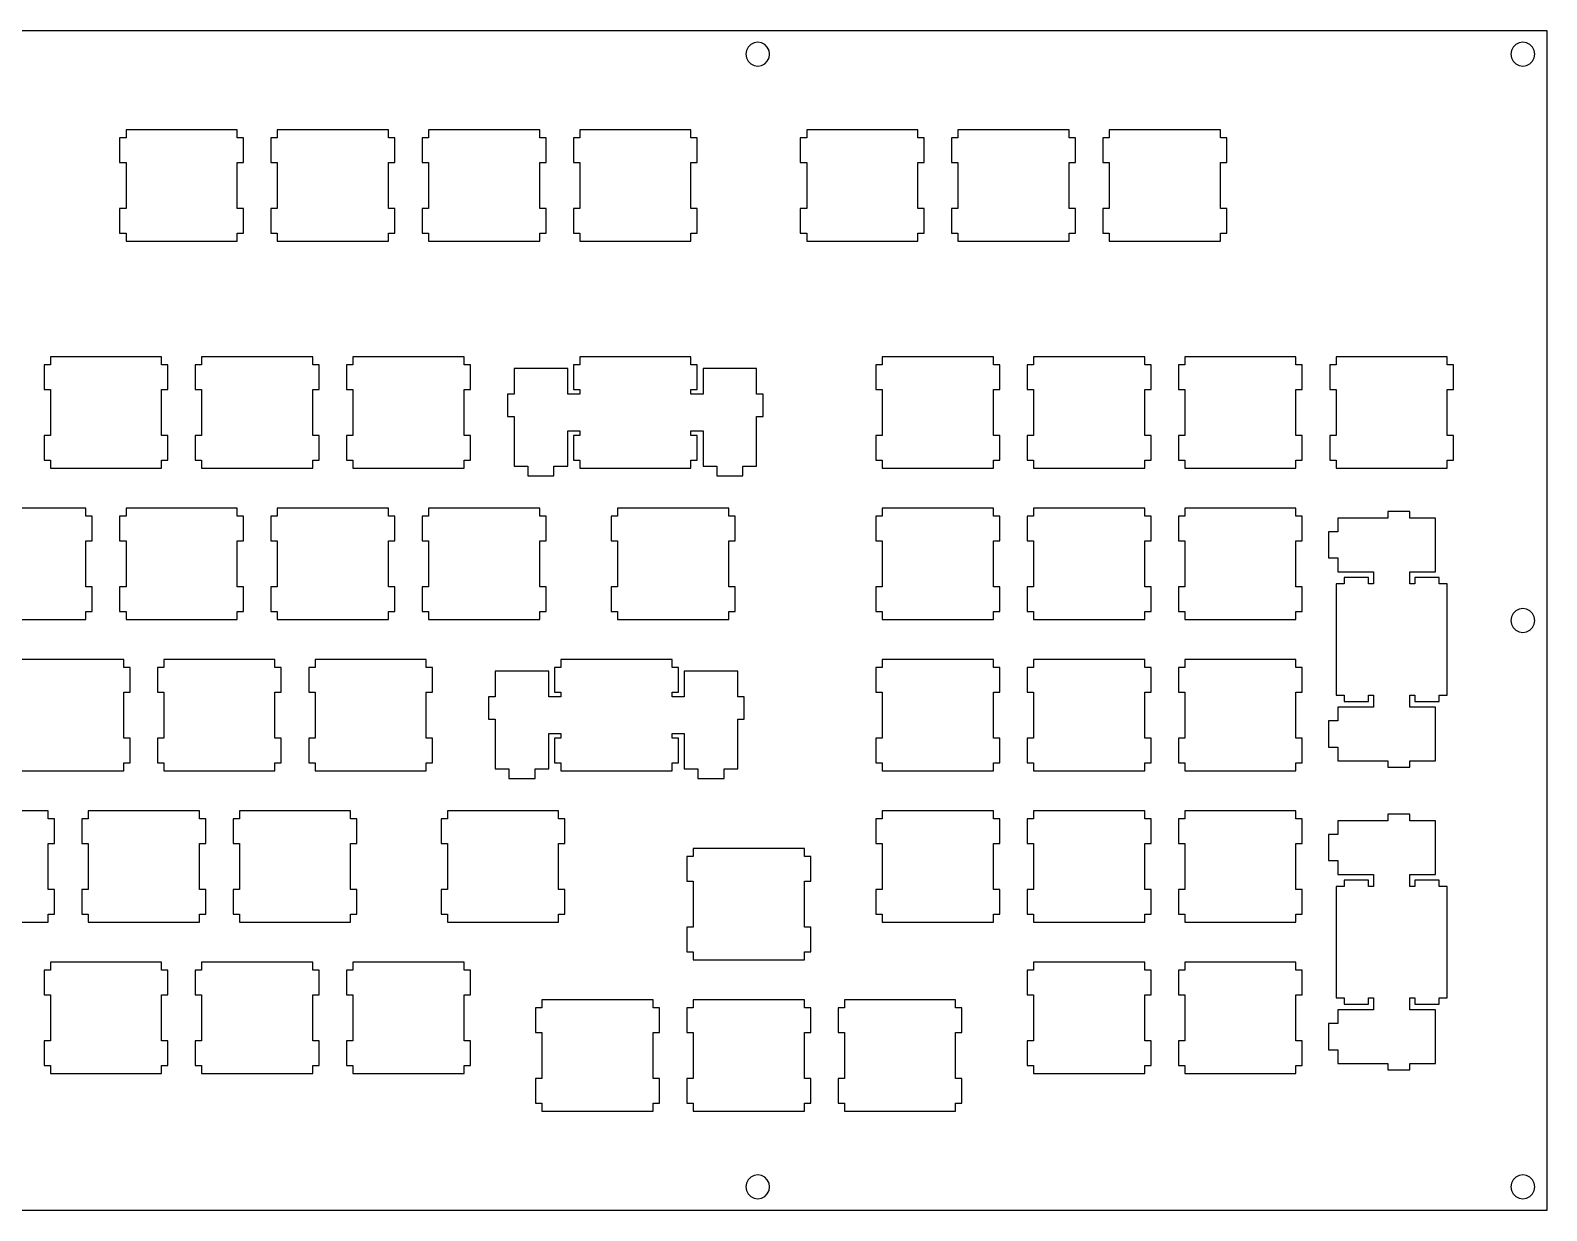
# Model space of a CAD drawing. Extents: x 0 to 392, y 0 to 149.
# Drawn here: x 200.6 to 391.6, y 0.2 to 148.8 of the extents above; entities that cross this region are included whole.
import ezdxf

# ---------------------------------------------------------------- set-up
doc = ezdxf.new("R2010")
doc.units = 0
doc.layers.get('0').update_dxf_attribs({"linetype": 'CONTINUOUS'})

msp = doc.modelspace()

# ---------------------------------------------------------------- linework, layer by layer
at = {"color": 0}
for p, q in [((0.09508, 148.777), (391.569, 148.777)), ((291.738, 147.205), (291.32, 146.991)), ((292.202, 147.278), (291.738, 147.205)), ((292.665, 147.205), (292.202, 147.278)), ((293.082, 146.991), (292.665, 147.205)), ((388.105, 147.205), (387.689, 146.991)), ((388.571, 147.278), (388.105, 147.205)), ((389.033, 147.205), (388.571, 147.278)), ((389.453, 146.991), (389.033, 147.205)), ((391.569, 148.777), (391.569, 0.19017)), ((290.774, 146.242), (290.701, 145.777)), ((290.701, 145.777), (290.774, 145.314)), ((290.988, 146.659), (290.774, 146.242)), ((290.774, 145.314), (290.988, 144.896)), ((291.32, 146.991), (290.988, 146.659)), ((293.415, 146.659), (293.082, 146.991)), ((293.627, 146.242), (293.415, 146.659)), ((293.415, 144.896), (293.627, 145.314)), ((293.701, 145.777), (293.627, 146.242)), ((293.627, 145.314), (293.701, 145.777)), ((387.142, 146.242), (387.071, 145.777)), ((387.071, 145.777), (387.142, 145.314)), ((387.357, 146.659), (387.142, 146.242)), ((387.142, 145.314), (387.357, 144.896)), ((387.689, 146.991), (387.357, 146.659)), ((389.784, 146.659), (389.453, 146.991)), ((389.996, 146.242), (389.784, 146.659)), ((389.784, 144.896), (389.996, 145.314)), ((390.07, 145.777), (389.996, 146.242)), ((389.996, 145.314), (390.07, 145.777)), ((290.988, 144.896), (291.32, 144.564)), ((291.32, 144.564), (291.738, 144.352)), ((291.738, 144.352), (292.202, 144.278)), ((292.202, 144.278), (292.665, 144.352)), ((292.665, 144.352), (293.082, 144.564)), ((293.082, 144.564), (293.415, 144.896)), ((387.357, 144.896), (387.689, 144.564)), ((387.689, 144.564), (388.105, 144.352)), ((388.105, 144.352), (388.571, 144.278)), ((388.571, 144.278), (389.033, 144.352)), ((389.033, 144.352), (389.453, 144.564)), ((389.453, 144.564), (389.784, 144.896)), ((212.645, 136.252), (212.645, 135.253)), ((226.645, 136.252), (212.645, 136.252)), ((226.645, 135.253), (226.645, 136.252)), ((231.695, 136.252), (231.695, 135.253)), ((245.695, 136.252), (231.695, 136.252)), ((245.695, 135.253), (245.695, 136.252)), ((250.745, 136.252), (250.745, 135.253)), ((264.745, 136.252), (250.745, 136.252)), ((264.745, 135.253), (264.745, 136.252)), ((269.795, 136.252), (269.795, 135.253)), ((283.795, 136.252), (269.795, 136.252)), ((283.795, 135.253), (283.795, 136.252)), ((298.37, 136.252), (298.37, 135.253)), ((312.37, 136.252), (298.37, 136.252)), ((312.37, 135.253), (312.37, 136.252)), ((317.42, 136.252), (317.42, 135.253)), ((331.42, 136.252), (317.42, 136.252)), ((331.42, 135.253), (331.42, 136.252)), ((336.47, 136.252), (336.47, 135.253)), ((350.47, 136.252), (336.47, 136.252)), ((350.47, 135.253), (350.47, 136.252)), ((212.645, 135.253), (211.844, 135.253)), ((211.844, 135.253), (211.844, 132.152)), ((227.444, 135.253), (226.645, 135.253)), ((227.444, 132.152), (227.444, 135.253)), ((231.695, 135.253), (230.894, 135.253)), ((230.894, 135.253), (230.894, 132.152)), ((246.494, 135.253), (245.695, 135.253)), ((246.494, 132.152), (246.494, 135.253)), ((250.745, 135.253), (249.944, 135.253)), ((249.944, 135.253), (249.944, 132.152)), ((265.544, 135.253), (264.745, 135.253)), ((265.544, 132.152), (265.544, 135.253)), ((269.795, 135.253), (268.994, 135.253)), ((268.994, 135.253), (268.994, 132.152)), ((284.594, 135.253), (283.795, 135.253)), ((284.594, 132.152), (284.594, 135.253)), ((298.37, 135.253), (297.569, 135.253)), ((297.569, 135.253), (297.569, 132.152)), ((313.169, 135.253), (312.37, 135.253)), ((313.169, 132.152), (313.169, 135.253)), ((317.42, 135.253), (316.619, 135.253)), ((316.619, 135.253), (316.619, 132.152)), ((332.219, 135.253), (331.42, 135.253)), ((332.219, 132.152), (332.219, 135.253)), ((336.47, 135.253), (335.669, 135.253)), ((335.669, 135.253), (335.669, 132.152)), ((351.269, 135.253), (350.47, 135.253)), ((351.269, 132.152), (351.269, 135.253)), ((211.844, 132.152), (212.645, 132.152)), ((212.645, 132.152), (212.645, 126.354)), ((226.645, 126.354), (226.645, 132.152)), ((226.645, 132.152), (227.444, 132.152)), ((230.894, 132.152), (231.695, 132.152)), ((231.695, 132.152), (231.695, 126.354)), ((245.695, 126.354), (245.695, 132.152)), ((245.695, 132.152), (246.494, 132.152)), ((249.944, 132.152), (250.745, 132.152)), ((250.745, 132.152), (250.745, 126.354)), ((264.745, 126.354), (264.745, 132.152)), ((264.745, 132.152), (265.544, 132.152)), ((268.994, 132.152), (269.795, 132.152)), ((269.795, 132.152), (269.795, 126.354)), ((283.795, 126.354), (283.795, 132.152)), ((283.795, 132.152), (284.594, 132.152)), ((297.569, 132.152), (298.37, 132.152)), ((298.37, 132.152), (298.37, 126.354)), ((312.37, 126.354), (312.37, 132.152)), ((312.37, 132.152), (313.169, 132.152)), ((316.619, 132.152), (317.42, 132.152)), ((317.42, 132.152), (317.42, 126.354)), ((331.42, 126.354), (331.42, 132.152)), ((331.42, 132.152), (332.219, 132.152)), ((335.669, 132.152), (336.47, 132.152)), ((336.47, 132.152), (336.47, 126.354)), ((350.47, 126.354), (350.47, 132.152)), ((350.47, 132.152), (351.269, 132.152)), ((212.645, 126.354), (211.844, 126.354)), ((211.844, 126.354), (211.844, 123.253)), ((227.444, 126.354), (226.645, 126.354)), ((227.444, 123.253), (227.444, 126.354)), ((231.695, 126.354), (230.894, 126.354)), ((230.894, 126.354), (230.894, 123.253)), ((246.494, 126.354), (245.695, 126.354)), ((246.494, 123.253), (246.494, 126.354)), ((250.745, 126.354), (249.944, 126.354)), ((249.944, 126.354), (249.944, 123.253)), ((265.544, 126.354), (264.745, 126.354)), ((265.544, 123.253), (265.544, 126.354)), ((269.795, 126.354), (268.994, 126.354)), ((268.994, 126.354), (268.994, 123.253)), ((284.594, 126.354), (283.795, 126.354)), ((284.594, 123.253), (284.594, 126.354)), ((298.37, 126.354), (297.569, 126.354)), ((297.569, 126.354), (297.569, 123.253)), ((313.169, 126.354), (312.37, 126.354)), ((313.169, 123.253), (313.169, 126.354)), ((317.42, 126.354), (316.619, 126.354)), ((316.619, 126.354), (316.619, 123.253)), ((332.219, 126.354), (331.42, 126.354)), ((332.219, 123.253), (332.219, 126.354)), ((336.47, 126.354), (335.669, 126.354)), ((335.669, 126.354), (335.669, 123.253)), ((351.269, 126.354), (350.47, 126.354)), ((351.269, 123.253), (351.269, 126.354)), ((211.844, 123.253), (212.645, 123.253)), ((212.645, 123.253), (212.645, 122.253)), ((212.645, 122.253), (226.645, 122.253)), ((226.645, 122.253), (226.645, 123.253)), ((226.645, 123.253), (227.444, 123.253)), ((230.894, 123.253), (231.695, 123.253)), ((231.695, 123.253), (231.695, 122.253)), ((231.695, 122.253), (245.695, 122.253)), ((245.695, 122.253), (245.695, 123.253)), ((245.695, 123.253), (246.494, 123.253)), ((249.944, 123.253), (250.745, 123.253)), ((250.745, 123.253), (250.745, 122.253)), ((250.745, 122.253), (264.745, 122.253)), ((264.745, 122.253), (264.745, 123.253)), ((264.745, 123.253), (265.544, 123.253)), ((268.994, 123.253), (269.795, 123.253)), ((269.795, 123.253), (269.795, 122.253)), ((269.795, 122.253), (283.795, 122.253)), ((283.795, 122.253), (283.795, 123.253)), ((283.795, 123.253), (284.594, 123.253)), ((297.569, 123.253), (298.37, 123.253)), ((298.37, 123.253), (298.37, 122.253)), ((298.37, 122.253), (312.37, 122.253)), ((312.37, 122.253), (312.37, 123.253)), ((312.37, 123.253), (313.169, 123.253)), ((316.619, 123.253), (317.42, 123.253)), ((317.42, 123.253), (317.42, 122.253)), ((317.42, 122.253), (331.42, 122.253)), ((331.42, 122.253), (331.42, 123.253)), ((331.42, 123.253), (332.219, 123.253)), ((335.669, 123.253), (336.47, 123.253)), ((336.47, 123.253), (336.47, 122.253)), ((336.47, 122.253), (350.47, 122.253)), ((350.47, 122.253), (350.47, 123.253)), ((350.47, 123.253), (351.269, 123.253)), ((203.12, 107.677), (203.12, 106.678)), ((217.12, 107.677), (203.12, 107.677)), ((217.12, 106.678), (217.12, 107.677)), ((222.17, 107.677), (222.17, 106.678)), ((236.17, 107.677), (222.17, 107.677)), ((236.17, 106.678), (236.17, 107.677)), ((241.22, 107.677), (241.22, 106.678)), ((255.22, 107.677), (241.22, 107.677)), ((255.22, 106.678), (255.22, 107.677)), ((269.795, 107.677), (269.795, 106.678)), ((283.795, 107.677), (269.795, 107.677)), ((283.795, 106.678), (283.795, 107.677)), ((307.895, 107.677), (307.895, 106.678)), ((321.895, 107.677), (307.895, 107.677)), ((321.895, 106.678), (321.895, 107.677)), ((326.945, 107.677), (326.945, 106.678)), ((340.945, 107.677), (326.945, 107.677)), ((340.945, 106.678), (340.945, 107.677)), ((345.995, 107.677), (345.995, 106.678)), ((359.996, 107.677), (345.995, 107.677)), ((359.996, 106.678), (359.996, 107.677)), ((365.044, 107.677), (365.044, 106.678)), ((379.046, 107.677), (365.044, 107.677)), ((379.046, 106.678), (379.046, 107.677)), ((203.12, 106.678), (202.319, 106.678)), ((202.319, 106.678), (202.319, 103.577)), ((217.919, 106.678), (217.12, 106.678)), ((217.919, 103.577), (217.919, 106.678)), ((222.17, 106.678), (221.369, 106.678)), ((221.369, 106.678), (221.369, 103.577)), ((236.969, 106.678), (236.17, 106.678)), ((236.969, 103.577), (236.969, 106.678)), ((241.22, 106.678), (240.419, 106.678)), ((240.419, 106.678), (240.419, 103.577)), ((256.019, 106.678), (255.22, 106.678)), ((256.019, 103.577), (256.019, 106.678)), ((268.27, 106.208), (261.52, 106.208)), ((261.52, 106.208), (261.52, 102.978)), ((268.27, 102.978), (268.27, 106.208)), ((269.795, 106.678), (268.994, 106.678)), ((268.994, 106.678), (268.994, 103.577)), ((284.594, 106.678), (283.795, 106.678)), ((284.594, 103.577), (284.594, 106.678)), ((292.07, 106.208), (285.32, 106.208)), ((285.32, 106.208), (285.32, 102.978)), ((292.07, 102.978), (292.07, 106.208)), ((307.895, 106.678), (307.094, 106.678)), ((307.094, 106.678), (307.094, 103.577)), ((322.694, 106.678), (321.895, 106.678)), ((322.694, 103.577), (322.694, 106.678)), ((326.945, 106.678), (326.144, 106.678)), ((326.144, 106.678), (326.144, 103.577)), ((341.744, 106.678), (340.945, 106.678)), ((341.744, 103.577), (341.744, 106.678)), ((345.995, 106.678), (345.194, 106.678)), ((345.194, 106.678), (345.194, 103.577)), ((360.793, 106.678), (359.996, 106.678)), ((360.793, 103.577), (360.793, 106.678)), ((365.044, 106.678), (364.243, 106.678)), ((364.243, 106.678), (364.243, 103.577)), ((379.843, 106.678), (379.046, 106.678)), ((379.843, 103.577), (379.843, 106.678)), ((202.319, 103.577), (203.12, 103.577)), ((203.12, 103.577), (203.12, 97.7773)), ((217.12, 97.7773), (217.12, 103.577)), ((217.12, 103.577), (217.919, 103.577)), ((221.369, 103.577), (222.17, 103.577)), ((222.17, 103.577), (222.17, 97.7773)), ((236.17, 97.7773), (236.17, 103.577)), ((236.17, 103.577), (236.969, 103.577)), ((240.419, 103.577), (241.22, 103.577)), ((241.22, 103.577), (241.22, 97.7773)), ((255.22, 97.7773), (255.22, 103.577)), ((255.22, 103.577), (256.019, 103.577)), ((268.994, 103.577), (269.795, 103.577)), ((269.795, 103.577), (269.795, 102.978)), ((283.795, 102.978), (283.795, 103.577)), ((283.795, 103.577), (284.594, 103.577)), ((307.094, 103.577), (307.895, 103.577)), ((307.895, 103.577), (307.895, 97.7773)), ((321.895, 97.7773), (321.895, 103.577)), ((321.895, 103.577), (322.694, 103.577)), ((326.144, 103.577), (326.945, 103.577)), ((326.945, 103.577), (326.945, 97.7773)), ((340.945, 97.7773), (340.945, 103.577)), ((340.945, 103.577), (341.744, 103.577)), ((345.194, 103.577), (345.995, 103.577)), ((345.995, 103.577), (345.995, 97.7773)), ((359.996, 97.7773), (359.996, 103.577)), ((359.996, 103.577), (360.793, 103.577)), ((364.243, 103.577), (365.044, 103.577)), ((365.044, 103.577), (365.044, 97.7773)), ((379.046, 97.7773), (379.046, 103.577)), ((379.046, 103.577), (379.843, 103.577)), ((261.52, 102.978), (260.695, 102.978)), ((260.695, 102.978), (260.695, 100.178)), ((269.795, 102.978), (268.27, 102.978)), ((285.32, 102.978), (283.795, 102.978)), ((292.895, 102.978), (292.07, 102.978)), ((292.895, 100.178), (292.895, 102.978)), ((260.695, 100.178), (261.52, 100.178)), ((261.52, 100.178), (261.52, 93.9077)), ((292.07, 93.9077), (292.07, 100.178)), ((292.07, 100.178), (292.895, 100.178)), ((203.12, 97.7773), (202.319, 97.7773)), ((202.319, 97.7773), (202.319, 94.6781)), ((217.919, 97.7773), (217.12, 97.7773)), ((217.919, 94.6781), (217.919, 97.7773)), ((222.17, 97.7773), (221.369, 97.7773)), ((221.369, 97.7773), (221.369, 94.6781)), ((236.969, 97.7773), (236.17, 97.7773)), ((236.969, 94.6781), (236.969, 97.7773)), ((241.22, 97.7773), (240.419, 97.7773)), ((240.419, 97.7773), (240.419, 94.6781)), ((256.019, 97.7773), (255.22, 97.7773)), ((256.019, 94.6781), (256.019, 97.7773)), ((268.27, 93.9077), (268.27, 98.3781)), ((268.27, 98.3781), (269.795, 98.3781)), ((269.795, 97.7773), (268.994, 97.7773)), ((268.994, 97.7773), (268.994, 94.6781)), ((269.795, 98.3781), (269.795, 97.7773)), ((283.795, 97.7773), (283.795, 98.3781)), ((283.795, 98.3781), (285.32, 98.3781)), ((284.594, 97.7773), (283.795, 97.7773)), ((284.594, 94.6781), (284.594, 97.7773)), ((285.32, 98.3781), (285.32, 93.9077)), ((307.895, 97.7773), (307.094, 97.7773)), ((307.094, 97.7773), (307.094, 94.6781)), ((322.694, 97.7773), (321.895, 97.7773)), ((322.694, 94.6781), (322.694, 97.7773)), ((326.945, 97.7773), (326.144, 97.7773)), ((326.144, 97.7773), (326.144, 94.6781)), ((341.744, 97.7773), (340.945, 97.7773)), ((341.744, 94.6781), (341.744, 97.7773)), ((345.995, 97.7773), (345.194, 97.7773)), ((345.194, 97.7773), (345.194, 94.6781)), ((360.793, 97.7773), (359.996, 97.7773)), ((360.793, 94.6781), (360.793, 97.7773)), ((365.044, 97.7773), (364.243, 97.7773)), ((364.243, 97.7773), (364.243, 94.6781)), ((379.843, 97.7773), (379.046, 97.7773)), ((379.843, 94.6781), (379.843, 97.7773)), ((202.319, 94.6781), (203.12, 94.6781)), ((203.12, 94.6781), (203.12, 93.6777)), ((203.12, 93.6777), (217.12, 93.6777)), ((217.12, 93.6777), (217.12, 94.6781)), ((217.12, 94.6781), (217.919, 94.6781)), ((221.369, 94.6781), (222.17, 94.6781)), ((222.17, 94.6781), (222.17, 93.6777)), ((222.17, 93.6777), (236.17, 93.6777)), ((236.17, 93.6777), (236.17, 94.6781)), ((236.17, 94.6781), (236.969, 94.6781)), ((240.419, 94.6781), (241.22, 94.6781)), ((241.22, 94.6781), (241.22, 93.6777)), ((241.22, 93.6777), (255.22, 93.6777)), ((255.22, 93.6777), (255.22, 94.6781)), ((255.22, 94.6781), (256.019, 94.6781)), ((261.52, 93.9077), (263.244, 93.9077)), ((263.244, 93.9077), (263.244, 92.7075)), ((266.544, 92.7075), (266.544, 93.9077)), ((266.544, 93.9077), (268.27, 93.9077)), ((268.994, 94.6781), (269.795, 94.6781)), ((269.795, 94.6781), (269.795, 93.6777)), ((269.795, 93.6777), (283.795, 93.6777)), ((283.795, 93.6777), (283.795, 94.6781)), ((283.795, 94.6781), (284.594, 94.6781)), ((285.32, 93.9077), (287.044, 93.9077)), ((287.044, 93.9077), (287.044, 92.7075)), ((290.344, 92.7075), (290.344, 93.9077)), ((290.344, 93.9077), (292.07, 93.9077)), ((307.094, 94.6781), (307.895, 94.6781)), ((307.895, 94.6781), (307.895, 93.6777)), ((307.895, 93.6777), (321.895, 93.6777)), ((321.895, 93.6777), (321.895, 94.6781)), ((321.895, 94.6781), (322.694, 94.6781)), ((326.144, 94.6781), (326.945, 94.6781)), ((326.945, 94.6781), (326.945, 93.6777)), ((326.945, 93.6777), (340.945, 93.6777)), ((340.945, 93.6777), (340.945, 94.6781)), ((340.945, 94.6781), (341.744, 94.6781)), ((345.194, 94.6781), (345.995, 94.6781)), ((345.995, 94.6781), (345.995, 93.6777)), ((345.995, 93.6777), (359.996, 93.6777)), ((359.996, 93.6777), (359.996, 94.6781)), ((359.996, 94.6781), (360.793, 94.6781)), ((364.243, 94.6781), (365.044, 94.6781)), ((365.044, 94.6781), (365.044, 93.6777)), ((365.044, 93.6777), (379.046, 93.6777)), ((379.046, 93.6777), (379.046, 94.6781)), ((379.046, 94.6781), (379.843, 94.6781)), ((263.244, 92.7075), (266.544, 92.7075)), ((287.044, 92.7075), (290.344, 92.7075)), ((207.595, 88.6273), (193.595, 88.6273)), ((207.595, 87.6282), (207.595, 88.6273)), ((212.645, 88.6273), (212.645, 87.6282)), ((226.645, 88.6273), (212.645, 88.6273)), ((226.645, 87.6282), (226.645, 88.6273)), ((231.695, 88.6273), (231.695, 87.6282)), ((245.695, 88.6273), (231.695, 88.6273)), ((245.695, 87.6282), (245.695, 88.6273)), ((250.745, 88.6273), (250.745, 87.6282)), ((264.745, 88.6273), (250.745, 88.6273)), ((264.745, 87.6282), (264.745, 88.6273)), ((274.556, 88.6273), (274.556, 87.6282)), ((288.557, 88.6273), (274.556, 88.6273)), ((288.557, 87.6282), (288.557, 88.6273)), ((307.895, 88.6273), (307.895, 87.6282)), ((321.895, 88.6273), (307.895, 88.6273)), ((321.895, 87.6282), (321.895, 88.6273)), ((326.945, 88.6273), (326.945, 87.6282)), ((340.945, 88.6273), (326.945, 88.6273)), ((340.945, 87.6282), (340.945, 88.6273)), ((345.995, 88.6273), (345.995, 87.6282)), ((359.996, 88.6273), (345.995, 88.6273)), ((359.996, 87.6282), (359.996, 88.6273)), ((371.546, 88.2026), (371.546, 87.3774)), ((374.343, 88.2026), (371.546, 88.2026)), ((374.343, 87.3774), (374.343, 88.2026)), ((208.394, 87.6282), (207.595, 87.6282)), ((208.394, 84.5273), (208.394, 87.6282)), ((212.645, 87.6282), (211.844, 87.6282)), ((211.844, 87.6282), (211.844, 84.5273)), ((227.444, 87.6282), (226.645, 87.6282)), ((227.444, 84.5273), (227.444, 87.6282)), ((231.695, 87.6282), (230.894, 87.6282)), ((230.894, 87.6282), (230.894, 84.5273)), ((246.494, 87.6282), (245.695, 87.6282)), ((246.494, 84.5273), (246.494, 87.6282)), ((250.745, 87.6282), (249.944, 87.6282)), ((249.944, 87.6282), (249.944, 84.5273)), ((265.544, 87.6282), (264.745, 87.6282)), ((265.544, 84.5273), (265.544, 87.6282)), ((274.556, 87.6282), (273.757, 87.6282)), ((273.757, 87.6282), (273.757, 84.5273)), ((289.356, 87.6282), (288.557, 87.6282)), ((289.356, 84.5273), (289.356, 87.6282)), ((307.895, 87.6282), (307.094, 87.6282)), ((307.094, 87.6282), (307.094, 84.5273)), ((322.694, 87.6282), (321.895, 87.6282)), ((322.694, 84.5273), (322.694, 87.6282)), ((326.945, 87.6282), (326.144, 87.6282)), ((326.144, 87.6282), (326.144, 84.5273)), ((341.744, 87.6282), (340.945, 87.6282)), ((341.744, 84.5273), (341.744, 87.6282)), ((345.995, 87.6282), (345.194, 87.6282)), ((345.194, 87.6282), (345.194, 84.5273)), ((360.793, 87.6282), (359.996, 87.6282)), ((360.793, 84.5273), (360.793, 87.6282)), ((371.546, 87.3774), (365.273, 87.3774)), ((365.273, 87.3774), (365.273, 85.6534)), ((377.575, 87.3774), (374.343, 87.3774)), ((377.575, 80.6277), (377.575, 87.3774)), ((207.595, 78.7273), (207.595, 84.5273)), ((207.595, 84.5273), (208.394, 84.5273)), ((211.844, 84.5273), (212.645, 84.5273)), ((212.645, 84.5273), (212.645, 78.7273)), ((226.645, 78.7273), (226.645, 84.5273)), ((226.645, 84.5273), (227.444, 84.5273)), ((230.894, 84.5273), (231.695, 84.5273)), ((231.695, 84.5273), (231.695, 78.7273)), ((245.695, 78.7273), (245.695, 84.5273)), ((245.695, 84.5273), (246.494, 84.5273)), ((249.944, 84.5273), (250.745, 84.5273)), ((250.745, 84.5273), (250.745, 78.7273)), ((264.745, 78.7273), (264.745, 84.5273)), ((264.745, 84.5273), (265.544, 84.5273)), ((273.757, 84.5273), (274.556, 84.5273)), ((274.556, 84.5273), (274.556, 78.7273)), ((288.557, 78.7273), (288.557, 84.5273)), ((288.557, 84.5273), (289.356, 84.5273)), ((307.094, 84.5273), (307.895, 84.5273)), ((307.895, 84.5273), (307.895, 78.7273)), ((321.895, 78.7273), (321.895, 84.5273)), ((321.895, 84.5273), (322.694, 84.5273)), ((326.144, 84.5273), (326.945, 84.5273)), ((326.945, 84.5273), (326.945, 78.7273)), ((340.945, 78.7273), (340.945, 84.5273)), ((340.945, 84.5273), (341.744, 84.5273)), ((345.194, 84.5273), (345.995, 84.5273)), ((345.995, 84.5273), (345.995, 78.7273)), ((359.996, 78.7273), (359.996, 84.5273)), ((359.996, 84.5273), (360.793, 84.5273)), ((365.273, 85.6534), (364.074, 85.6534)), ((364.074, 85.6534), (364.074, 82.3528)), ((364.074, 82.3528), (365.273, 82.3528)), ((365.273, 82.3528), (365.273, 80.6277)), ((365.273, 80.6277), (369.743, 80.6277)), ((369.743, 80.6277), (369.743, 79.1023)), ((374.343, 79.1023), (374.343, 80.6277)), ((374.343, 80.6277), (377.575, 80.6277)), ((208.394, 78.7273), (207.595, 78.7273)), ((208.394, 75.6281), (208.394, 78.7273)), ((212.645, 78.7273), (211.844, 78.7273)), ((211.844, 78.7273), (211.844, 75.6281)), ((227.444, 78.7273), (226.645, 78.7273)), ((227.444, 75.6281), (227.444, 78.7273)), ((231.695, 78.7273), (230.894, 78.7273)), ((230.894, 78.7273), (230.894, 75.6281)), ((246.494, 78.7273), (245.695, 78.7273)), ((246.494, 75.6281), (246.494, 78.7273)), ((250.745, 78.7273), (249.944, 78.7273)), ((249.944, 78.7273), (249.944, 75.6281)), ((265.544, 78.7273), (264.745, 78.7273)), ((265.544, 75.6281), (265.544, 78.7273)), ((274.556, 78.7273), (273.757, 78.7273)), ((273.757, 78.7273), (273.757, 75.6281)), ((289.356, 78.7273), (288.557, 78.7273)), ((289.356, 75.6281), (289.356, 78.7273)), ((307.895, 78.7273), (307.094, 78.7273)), ((307.094, 78.7273), (307.094, 75.6281)), ((322.694, 78.7273), (321.895, 78.7273)), ((322.694, 75.6281), (322.694, 78.7273)), ((326.945, 78.7273), (326.144, 78.7273)), ((326.144, 78.7273), (326.144, 75.6281)), ((341.744, 78.7273), (340.945, 78.7273)), ((341.744, 75.6281), (341.744, 78.7273)), ((345.995, 78.7273), (345.194, 78.7273)), ((345.194, 78.7273), (345.194, 75.6281)), ((360.793, 78.7273), (359.996, 78.7273)), ((360.793, 75.6281), (360.793, 78.7273)), ((366.046, 79.1023), (365.044, 79.1023)), ((365.044, 79.1023), (365.044, 65.1027)), ((369.143, 79.9028), (366.046, 79.9028)), ((366.046, 79.9028), (366.046, 79.1023)), ((369.143, 79.1023), (369.143, 79.9028)), ((369.743, 79.1023), (369.143, 79.1023)), ((374.946, 79.1023), (374.343, 79.1023)), ((378.044, 79.9028), (374.946, 79.9028)), ((374.946, 79.9028), (374.946, 79.1023)), ((378.044, 79.1023), (378.044, 79.9028)), ((379.046, 79.1023), (378.044, 79.1023)), ((379.046, 65.1027), (379.046, 79.1023)), ((193.595, 74.6277), (207.595, 74.6277)), ((207.595, 74.6277), (207.595, 75.6281)), ((207.595, 75.6281), (208.394, 75.6281)), ((211.844, 75.6281), (212.645, 75.6281)), ((212.645, 75.6281), (212.645, 74.6277)), ((212.645, 74.6277), (226.645, 74.6277)), ((226.645, 74.6277), (226.645, 75.6281)), ((226.645, 75.6281), (227.444, 75.6281)), ((230.894, 75.6281), (231.695, 75.6281)), ((231.695, 75.6281), (231.695, 74.6277)), ((231.695, 74.6277), (245.695, 74.6277)), ((245.695, 74.6277), (245.695, 75.6281)), ((245.695, 75.6281), (246.494, 75.6281)), ((249.944, 75.6281), (250.745, 75.6281)), ((250.745, 75.6281), (250.745, 74.6277)), ((250.745, 74.6277), (264.745, 74.6277)), ((264.745, 74.6277), (264.745, 75.6281)), ((264.745, 75.6281), (265.544, 75.6281)), ((273.757, 75.6281), (274.556, 75.6281)), ((274.556, 75.6281), (274.556, 74.6277)), ((274.556, 74.6277), (288.557, 74.6277)), ((288.557, 74.6277), (288.557, 75.6281)), ((288.557, 75.6281), (289.356, 75.6281)), ((307.094, 75.6281), (307.895, 75.6281)), ((307.895, 75.6281), (307.895, 74.6277)), ((307.895, 74.6277), (321.895, 74.6277)), ((321.895, 74.6277), (321.895, 75.6281)), ((321.895, 75.6281), (322.694, 75.6281)), ((326.144, 75.6281), (326.945, 75.6281)), ((326.945, 75.6281), (326.945, 74.6277)), ((326.945, 74.6277), (340.945, 74.6277)), ((340.945, 74.6277), (340.945, 75.6281)), ((340.945, 75.6281), (341.744, 75.6281)), ((345.194, 75.6281), (345.995, 75.6281)), ((345.995, 75.6281), (345.995, 74.6277)), ((345.995, 74.6277), (359.996, 74.6277)), ((359.996, 74.6277), (359.996, 75.6281)), ((359.996, 75.6281), (360.793, 75.6281)), ((387.142, 74.9473), (387.071, 74.4844)), ((387.071, 74.4844), (387.142, 74.0212)), ((387.357, 75.3664), (387.142, 74.9473)), ((387.689, 75.6984), (387.357, 75.3664)), ((388.105, 75.9107), (387.689, 75.6984)), ((388.571, 75.9837), (388.105, 75.9107)), ((389.033, 75.9107), (388.571, 75.9837)), ((389.453, 75.6984), (389.033, 75.9107)), ((389.784, 75.3664), (389.453, 75.6984)), ((389.996, 74.9473), (389.784, 75.3664)), ((390.07, 74.4844), (389.996, 74.9473)), ((389.996, 74.0212), (390.07, 74.4844)), ((387.142, 74.0212), (387.357, 73.6025)), ((387.357, 73.6025), (387.689, 73.2702)), ((387.689, 73.2702), (388.105, 73.0582)), ((388.105, 73.0582), (388.571, 72.9837)), ((388.571, 72.9837), (389.033, 73.0582)), ((389.033, 73.0582), (389.453, 73.2702)), ((389.453, 73.2702), (389.784, 73.6025)), ((389.784, 73.6025), (389.996, 74.0212)), ((212.357, 69.5773), (198.356, 69.5773)), ((212.357, 68.5782), (212.357, 69.5773)), ((217.406, 69.5773), (217.406, 68.5782)), ((231.407, 69.5773), (217.406, 69.5773)), ((231.407, 68.5782), (231.407, 69.5773)), ((236.456, 69.5773), (236.456, 68.5782)), ((250.457, 69.5773), (236.456, 69.5773)), ((250.457, 68.5782), (250.457, 69.5773)), ((267.413, 69.5773), (267.413, 68.5782)), ((281.412, 69.5773), (267.413, 69.5773)), ((281.412, 68.5782), (281.412, 69.5773)), ((307.895, 69.5773), (307.895, 68.5782)), ((321.895, 69.5773), (307.895, 69.5773)), ((321.895, 68.5782), (321.895, 69.5773)), ((326.945, 69.5773), (326.945, 68.5782)), ((340.945, 69.5773), (326.945, 69.5773)), ((340.945, 68.5782), (340.945, 69.5773)), ((345.995, 69.5773), (345.995, 68.5782)), ((359.996, 69.5773), (345.995, 69.5773)), ((359.996, 68.5782), (359.996, 69.5773)), ((213.156, 68.5782), (212.357, 68.5782)), ((213.156, 65.4773), (213.156, 68.5782)), ((217.406, 68.5782), (216.607, 68.5782)), ((216.607, 68.5782), (216.607, 65.4773)), ((232.206, 68.5782), (231.407, 68.5782)), ((232.206, 65.4773), (232.206, 68.5782)), ((236.456, 68.5782), (235.657, 68.5782)), ((235.657, 68.5782), (235.657, 65.4773)), ((251.255, 68.5782), (250.457, 68.5782)), ((251.255, 65.4773), (251.255, 68.5782)), ((265.887, 68.1083), (259.137, 68.1083)), ((259.137, 68.1083), (259.137, 64.878)), ((265.887, 64.878), (265.887, 68.1083)), ((267.413, 68.5782), (266.612, 68.5782)), ((266.612, 68.5782), (266.612, 65.4773)), ((282.213, 68.5782), (281.412, 68.5782)), ((282.213, 65.4773), (282.213, 68.5782)), ((289.687, 68.1083), (282.937, 68.1083)), ((282.937, 68.1083), (282.937, 64.878)), ((289.687, 64.878), (289.687, 68.1083)), ((307.895, 68.5782), (307.094, 68.5782)), ((307.094, 68.5782), (307.094, 65.4773)), ((322.694, 68.5782), (321.895, 68.5782)), ((322.694, 65.4773), (322.694, 68.5782)), ((326.945, 68.5782), (326.144, 68.5782)), ((326.144, 68.5782), (326.144, 65.4773)), ((341.744, 68.5782), (340.945, 68.5782)), ((341.744, 65.4773), (341.744, 68.5782)), ((345.995, 68.5782), (345.194, 68.5782)), ((345.194, 68.5782), (345.194, 65.4773)), ((360.793, 68.5782), (359.996, 68.5782)), ((360.793, 65.4773), (360.793, 68.5782)), ((212.357, 59.6773), (212.357, 65.4773)), ((212.357, 65.4773), (213.156, 65.4773)), ((216.607, 65.4773), (217.406, 65.4773)), ((217.406, 65.4773), (217.406, 59.6773)), ((231.407, 59.6773), (231.407, 65.4773)), ((231.407, 65.4773), (232.206, 65.4773)), ((235.657, 65.4773), (236.456, 65.4773)), ((236.456, 65.4773), (236.456, 59.6773)), ((250.457, 59.6773), (250.457, 65.4773)), ((250.457, 65.4773), (251.255, 65.4773)), ((266.612, 65.4773), (267.413, 65.4773)), ((267.413, 65.4773), (267.413, 64.878)), ((281.412, 64.878), (281.412, 65.4773)), ((281.412, 65.4773), (282.213, 65.4773)), ((307.094, 65.4773), (307.895, 65.4773)), ((307.895, 65.4773), (307.895, 59.6773)), ((321.895, 59.6773), (321.895, 65.4773)), ((321.895, 65.4773), (322.694, 65.4773)), ((326.144, 65.4773), (326.945, 65.4773)), ((326.945, 65.4773), (326.945, 59.6773)), ((340.945, 59.6773), (340.945, 65.4773)), ((340.945, 65.4773), (341.744, 65.4773)), ((345.194, 65.4773), (345.995, 65.4773)), ((345.995, 65.4773), (345.995, 59.6773)), ((359.996, 59.6773), (359.996, 65.4773)), ((359.996, 65.4773), (360.793, 65.4773)), ((365.044, 65.1027), (366.046, 65.1027)), ((366.046, 65.1027), (366.046, 64.3033)), ((369.143, 64.3033), (369.143, 65.1027)), ((369.143, 65.1027), (369.743, 65.1027)), ((369.743, 65.1027), (369.743, 63.5773)), ((374.343, 63.5773), (374.343, 65.1027)), ((374.343, 65.1027), (374.946, 65.1027)), ((374.946, 65.1027), (374.946, 64.3033)), ((378.044, 64.3033), (378.044, 65.1027)), ((378.044, 65.1027), (379.046, 65.1027)), ((259.137, 64.878), (258.312, 64.878)), ((258.312, 64.878), (258.312, 62.078)), ((267.413, 64.878), (265.887, 64.878)), ((282.937, 64.878), (281.412, 64.878)), ((290.513, 64.878), (289.687, 64.878)), ((290.513, 62.078), (290.513, 64.878)), ((369.743, 63.5773), (365.273, 63.5773)), ((365.273, 63.5773), (365.273, 61.8532)), ((366.046, 64.3033), (369.143, 64.3033)), ((377.575, 63.5773), (374.343, 63.5773)), ((374.946, 64.3033), (378.044, 64.3033)), ((377.575, 56.8276), (377.575, 63.5773)), ((258.312, 62.078), (259.137, 62.078)), ((259.137, 62.078), (259.137, 55.8077)), ((289.687, 55.8077), (289.687, 62.078)), ((289.687, 62.078), (290.513, 62.078)), ((365.273, 61.8532), (364.074, 61.8532)), ((364.074, 61.8532), (364.074, 58.553)), ((213.156, 59.6773), (212.357, 59.6773)), ((213.156, 56.5781), (213.156, 59.6773)), ((217.406, 59.6773), (216.607, 59.6773)), ((216.607, 59.6773), (216.607, 56.5781)), ((232.206, 59.6773), (231.407, 59.6773)), ((232.206, 56.5781), (232.206, 59.6773)), ((236.456, 59.6773), (235.657, 59.6773)), ((235.657, 59.6773), (235.657, 56.5781)), ((251.255, 59.6773), (250.457, 59.6773)), ((251.255, 56.5781), (251.255, 59.6773)), ((265.887, 55.8077), (265.887, 60.2781)), ((265.887, 60.2781), (267.413, 60.2781)), ((267.413, 59.6773), (266.612, 59.6773)), ((266.612, 59.6773), (266.612, 56.5781)), ((267.413, 60.2781), (267.413, 59.6773)), ((281.412, 59.6773), (281.412, 60.2781)), ((281.412, 60.2781), (282.937, 60.2781)), ((282.213, 59.6773), (281.412, 59.6773)), ((282.213, 56.5781), (282.213, 59.6773)), ((282.937, 60.2781), (282.937, 55.8077)), ((307.895, 59.6773), (307.094, 59.6773)), ((307.094, 59.6773), (307.094, 56.5781)), ((322.694, 59.6773), (321.895, 59.6773)), ((322.694, 56.5781), (322.694, 59.6773)), ((326.945, 59.6773), (326.144, 59.6773)), ((326.144, 59.6773), (326.144, 56.5781)), ((341.744, 59.6773), (340.945, 59.6773)), ((341.744, 56.5781), (341.744, 59.6773)), ((345.995, 59.6773), (345.194, 59.6773)), ((345.194, 59.6773), (345.194, 56.5781)), ((360.793, 59.6773), (359.996, 59.6773)), ((360.793, 56.5781), (360.793, 59.6773)), ((364.074, 58.553), (365.273, 58.553)), ((365.273, 58.553), (365.273, 56.8276)), ((198.356, 55.5777), (212.357, 55.5777)), ((212.357, 55.5777), (212.357, 56.5781)), ((212.357, 56.5781), (213.156, 56.5781)), ((216.607, 56.5781), (217.406, 56.5781)), ((217.406, 56.5781), (217.406, 55.5777)), ((217.406, 55.5777), (231.407, 55.5777)), ((231.407, 55.5777), (231.407, 56.5781)), ((231.407, 56.5781), (232.206, 56.5781)), ((235.657, 56.5781), (236.456, 56.5781)), ((236.456, 56.5781), (236.456, 55.5777)), ((236.456, 55.5777), (250.457, 55.5777)), ((250.457, 55.5777), (250.457, 56.5781)), ((250.457, 56.5781), (251.255, 56.5781)), ((259.137, 55.8077), (260.863, 55.8077)), ((260.863, 55.8077), (260.863, 54.6075)), ((264.163, 54.6075), (264.163, 55.8077)), ((264.163, 55.8077), (265.887, 55.8077)), ((266.612, 56.5781), (267.413, 56.5781)), ((267.413, 56.5781), (267.413, 55.5777)), ((267.413, 55.5777), (281.412, 55.5777)), ((281.412, 55.5777), (281.412, 56.5781)), ((281.412, 56.5781), (282.213, 56.5781)), ((282.937, 55.8077), (284.663, 55.8077)), ((284.663, 55.8077), (284.663, 54.6075)), ((287.963, 54.6075), (287.963, 55.8077)), ((287.963, 55.8077), (289.687, 55.8077)), ((307.094, 56.5781), (307.895, 56.5781)), ((307.895, 56.5781), (307.895, 55.5777)), ((307.895, 55.5777), (321.895, 55.5777)), ((321.895, 55.5777), (321.895, 56.5781)), ((321.895, 56.5781), (322.694, 56.5781)), ((326.144, 56.5781), (326.945, 56.5781)), ((326.945, 56.5781), (326.945, 55.5777)), ((326.945, 55.5777), (340.945, 55.5777)), ((340.945, 55.5777), (340.945, 56.5781)), ((340.945, 56.5781), (341.744, 56.5781)), ((345.194, 56.5781), (345.995, 56.5781)), ((345.995, 56.5781), (345.995, 55.5777)), ((345.995, 55.5777), (359.996, 55.5777)), ((359.996, 55.5777), (359.996, 56.5781)), ((359.996, 56.5781), (360.793, 56.5781)), ((365.273, 56.8276), (371.546, 56.8276)), ((371.546, 56.8276), (371.546, 56.0021)), ((371.546, 56.0021), (374.343, 56.0021)), ((374.343, 56.0021), (374.343, 56.8276)), ((374.343, 56.8276), (377.575, 56.8276)), ((260.863, 54.6075), (264.163, 54.6075)), ((284.663, 54.6075), (287.963, 54.6075)), ((202.832, 50.5273), (188.831, 50.5273)), ((202.832, 49.5282), (202.832, 50.5273)), ((207.881, 50.5273), (207.881, 49.5282)), ((221.882, 50.5273), (207.881, 50.5273)), ((221.882, 49.5282), (221.882, 50.5273)), ((226.931, 50.5273), (226.931, 49.5282)), ((240.932, 50.5273), (226.931, 50.5273)), ((240.932, 49.5282), (240.932, 50.5273)), ((253.125, 50.5273), (253.125, 49.5282)), ((267.126, 50.5273), (253.125, 50.5273)), ((267.126, 49.5282), (267.126, 50.5273)), ((307.895, 50.5273), (307.895, 49.5282)), ((321.895, 50.5273), (307.895, 50.5273)), ((321.895, 49.5282), (321.895, 50.5273)), ((326.945, 50.5273), (326.945, 49.5282)), ((340.945, 50.5273), (326.945, 50.5273)), ((340.945, 49.5282), (340.945, 50.5273)), ((345.995, 50.5273), (345.995, 49.5282)), ((359.996, 50.5273), (345.995, 50.5273)), ((359.996, 49.5282), (359.996, 50.5273)), ((371.546, 50.1026), (371.546, 49.2774)), ((374.343, 50.1026), (371.546, 50.1026)), ((374.343, 49.2774), (374.343, 50.1026)), ((203.631, 49.5282), (202.832, 49.5282)), ((203.631, 46.4273), (203.631, 49.5282)), ((207.881, 49.5282), (207.082, 49.5282)), ((207.082, 49.5282), (207.082, 46.4273)), ((222.681, 49.5282), (221.882, 49.5282)), ((222.681, 46.4273), (222.681, 49.5282)), ((226.931, 49.5282), (226.132, 49.5282)), ((226.132, 49.5282), (226.132, 46.4273)), ((241.731, 49.5282), (240.932, 49.5282)), ((241.731, 46.4273), (241.731, 49.5282)), ((253.125, 49.5282), (252.326, 49.5282)), ((252.326, 49.5282), (252.326, 46.4273)), ((267.925, 49.5282), (267.126, 49.5282)), ((267.925, 46.4273), (267.925, 49.5282)), ((307.895, 49.5282), (307.094, 49.5282)), ((307.094, 49.5282), (307.094, 46.4273)), ((322.694, 49.5282), (321.895, 49.5282)), ((322.694, 46.4273), (322.694, 49.5282)), ((326.945, 49.5282), (326.144, 49.5282)), ((326.144, 49.5282), (326.144, 46.4273)), ((341.744, 49.5282), (340.945, 49.5282)), ((341.744, 46.4273), (341.744, 49.5282)), ((345.995, 49.5282), (345.194, 49.5282)), ((345.194, 49.5282), (345.194, 46.4273)), ((360.793, 49.5282), (359.996, 49.5282)), ((360.793, 46.4273), (360.793, 49.5282)), ((371.546, 49.2774), (365.273, 49.2774)), ((365.273, 49.2774), (365.273, 47.5534)), ((377.575, 49.2774), (374.343, 49.2774)), ((377.575, 42.5277), (377.575, 49.2774)), ((202.832, 40.6273), (202.832, 46.4273)), ((202.832, 46.4273), (203.631, 46.4273)), ((207.082, 46.4273), (207.881, 46.4273)), ((207.881, 46.4273), (207.881, 40.6273)), ((221.882, 40.6273), (221.882, 46.4273)), ((221.882, 46.4273), (222.681, 46.4273)), ((226.132, 46.4273), (226.931, 46.4273)), ((226.931, 46.4273), (226.931, 40.6273)), ((240.932, 40.6273), (240.932, 46.4273)), ((240.932, 46.4273), (241.731, 46.4273)), ((252.326, 46.4273), (253.125, 46.4273)), ((253.125, 46.4273), (253.125, 40.6273)), ((267.126, 40.6273), (267.126, 46.4273)), ((267.126, 46.4273), (267.925, 46.4273)), ((307.094, 46.4273), (307.895, 46.4273)), ((307.895, 46.4273), (307.895, 40.6273)), ((321.895, 40.6273), (321.895, 46.4273)), ((321.895, 46.4273), (322.694, 46.4273)), ((326.144, 46.4273), (326.945, 46.4273)), ((326.945, 46.4273), (326.945, 40.6273)), ((340.945, 40.6273), (340.945, 46.4273)), ((340.945, 46.4273), (341.744, 46.4273)), ((345.194, 46.4273), (345.995, 46.4273)), ((345.995, 46.4273), (345.995, 40.6273)), ((359.996, 40.6273), (359.996, 46.4273)), ((359.996, 46.4273), (360.793, 46.4273)), ((365.273, 47.5534), (364.074, 47.5534)), ((364.074, 47.5534), (364.074, 44.2528)), ((284.081, 44.7657), (283.282, 44.7657)), ((283.282, 44.7657), (283.282, 41.6662)), ((284.081, 45.7659), (284.081, 44.7657)), ((298.082, 45.7659), (284.081, 45.7659)), ((298.082, 44.7657), (298.082, 45.7659)), ((298.881, 44.7657), (298.082, 44.7657)), ((298.881, 41.6662), (298.881, 44.7657)), ((364.074, 44.2528), (365.273, 44.2528)), ((365.273, 44.2528), (365.273, 42.5277)), ((365.273, 42.5277), (369.743, 42.5277)), ((369.743, 42.5277), (369.743, 41.0023)), ((374.343, 41.0023), (374.343, 42.5277)), ((374.343, 42.5277), (377.575, 42.5277)), ((203.631, 40.6273), (202.832, 40.6273)), ((203.631, 37.5281), (203.631, 40.6273)), ((207.881, 40.6273), (207.082, 40.6273)), ((207.082, 40.6273), (207.082, 37.5281)), ((222.681, 40.6273), (221.882, 40.6273)), ((222.681, 37.5281), (222.681, 40.6273)), ((226.931, 40.6273), (226.132, 40.6273)), ((226.132, 40.6273), (226.132, 37.5281)), ((241.731, 40.6273), (240.932, 40.6273)), ((241.731, 37.5281), (241.731, 40.6273)), ((253.125, 40.6273), (252.326, 40.6273)), ((252.326, 40.6273), (252.326, 37.5281)), ((267.925, 40.6273), (267.126, 40.6273)), ((267.925, 37.5281), (267.925, 40.6273)), ((283.282, 41.6662), (284.081, 41.6662)), ((284.081, 41.6662), (284.081, 35.8662)), ((298.082, 35.8662), (298.082, 41.6662)), ((298.082, 41.6662), (298.881, 41.6662)), ((307.895, 40.6273), (307.094, 40.6273)), ((307.094, 40.6273), (307.094, 37.5281)), ((322.694, 40.6273), (321.895, 40.6273)), ((322.694, 37.5281), (322.694, 40.6273)), ((326.945, 40.6273), (326.144, 40.6273)), ((326.144, 40.6273), (326.144, 37.5281)), ((341.744, 40.6273), (340.945, 40.6273)), ((341.744, 37.5281), (341.744, 40.6273)), ((345.995, 40.6273), (345.194, 40.6273)), ((345.194, 40.6273), (345.194, 37.5281)), ((360.793, 40.6273), (359.996, 40.6273)), ((360.793, 37.5281), (360.793, 40.6273)), ((366.046, 41.0023), (365.044, 41.0023)), ((365.044, 41.0023), (365.044, 27.0027)), ((369.143, 41.8028), (366.046, 41.8028)), ((366.046, 41.8028), (366.046, 41.0023)), ((369.143, 41.0023), (369.143, 41.8028)), ((369.743, 41.0023), (369.143, 41.0023)), ((374.946, 41.0023), (374.343, 41.0023)), ((378.044, 41.8028), (374.946, 41.8028)), ((374.946, 41.8028), (374.946, 41.0023)), ((378.044, 41.0023), (378.044, 41.8028)), ((379.046, 41.0023), (378.044, 41.0023)), ((379.046, 27.0027), (379.046, 41.0023)), ((188.831, 36.5277), (202.832, 36.5277)), ((202.832, 36.5277), (202.832, 37.5281)), ((202.832, 37.5281), (203.631, 37.5281)), ((207.082, 37.5281), (207.881, 37.5281)), ((207.881, 37.5281), (207.881, 36.5277)), ((207.881, 36.5277), (221.882, 36.5277)), ((221.882, 36.5277), (221.882, 37.5281)), ((221.882, 37.5281), (222.681, 37.5281)), ((226.132, 37.5281), (226.931, 37.5281)), ((226.931, 37.5281), (226.931, 36.5277)), ((226.931, 36.5277), (240.932, 36.5277)), ((240.932, 36.5277), (240.932, 37.5281)), ((240.932, 37.5281), (241.731, 37.5281)), ((252.326, 37.5281), (253.125, 37.5281)), ((253.125, 37.5281), (253.125, 36.5277)), ((253.125, 36.5277), (267.126, 36.5277)), ((267.126, 36.5277), (267.126, 37.5281)), ((267.126, 37.5281), (267.925, 37.5281)), ((307.094, 37.5281), (307.895, 37.5281)), ((307.895, 37.5281), (307.895, 36.5277)), ((307.895, 36.5277), (321.895, 36.5277)), ((321.895, 36.5277), (321.895, 37.5281)), ((321.895, 37.5281), (322.694, 37.5281)), ((326.144, 37.5281), (326.945, 37.5281)), ((326.945, 37.5281), (326.945, 36.5277)), ((326.945, 36.5277), (340.945, 36.5277)), ((340.945, 36.5277), (340.945, 37.5281)), ((340.945, 37.5281), (341.744, 37.5281)), ((345.194, 37.5281), (345.995, 37.5281)), ((345.995, 37.5281), (345.995, 36.5277)), ((345.995, 36.5277), (359.996, 36.5277)), ((359.996, 36.5277), (359.996, 37.5281)), ((359.996, 37.5281), (360.793, 37.5281)), ((284.081, 35.8662), (283.282, 35.8662)), ((283.282, 35.8662), (283.282, 32.7656)), ((298.881, 35.8662), (298.082, 35.8662)), ((298.881, 32.7656), (298.881, 35.8662)), ((283.282, 32.7656), (284.081, 32.7656)), ((284.081, 32.7656), (284.081, 31.7652)), ((298.082, 31.7652), (298.082, 32.7656)), ((298.082, 32.7656), (298.881, 32.7656)), ((203.12, 31.4772), (203.12, 30.4781)), ((217.12, 31.4772), (203.12, 31.4772)), ((217.12, 30.4781), (217.12, 31.4772)), ((222.17, 31.4772), (222.17, 30.4781)), ((236.17, 31.4772), (222.17, 31.4772)), ((236.17, 30.4781), (236.17, 31.4772)), ((241.22, 31.4772), (241.22, 30.4781)), ((255.22, 31.4772), (241.22, 31.4772)), ((255.22, 30.4781), (255.22, 31.4772)), ((284.081, 31.7652), (298.082, 31.7652)), ((326.945, 31.4772), (326.945, 30.4781)), ((340.945, 31.4772), (326.945, 31.4772)), ((340.945, 30.4781), (340.945, 31.4772)), ((345.995, 31.4772), (345.995, 30.4781)), ((359.996, 31.4772), (345.995, 31.4772)), ((359.996, 30.4781), (359.996, 31.4772)), ((203.12, 30.4781), (202.319, 30.4781)), ((202.319, 30.4781), (202.319, 27.3775)), ((217.919, 30.4781), (217.12, 30.4781)), ((217.919, 27.3775), (217.919, 30.4781)), ((222.17, 30.4781), (221.369, 30.4781)), ((221.369, 30.4781), (221.369, 27.3775)), ((236.969, 30.4781), (236.17, 30.4781)), ((236.969, 27.3775), (236.969, 30.4781)), ((241.22, 30.4781), (240.419, 30.4781)), ((240.419, 30.4781), (240.419, 27.3775)), ((256.019, 30.4781), (255.22, 30.4781)), ((256.019, 27.3775), (256.019, 30.4781)), ((326.945, 30.4781), (326.144, 30.4781)), ((326.144, 30.4781), (326.144, 27.3775)), ((341.744, 30.4781), (340.945, 30.4781)), ((341.744, 27.3775), (341.744, 30.4781)), ((345.995, 30.4781), (345.194, 30.4781)), ((345.194, 30.4781), (345.194, 27.3775)), ((360.793, 30.4781), (359.996, 30.4781)), ((360.793, 27.3775), (360.793, 30.4781)), ((202.319, 27.3775), (203.12, 27.3775)), ((203.12, 27.3775), (203.12, 21.5773)), ((217.12, 21.5773), (217.12, 27.3775)), ((217.12, 27.3775), (217.919, 27.3775)), ((221.369, 27.3775), (222.17, 27.3775)), ((222.17, 27.3775), (222.17, 21.5773)), ((236.17, 21.5773), (236.17, 27.3775)), ((236.17, 27.3775), (236.969, 27.3775)), ((240.419, 27.3775), (241.22, 27.3775)), ((241.22, 27.3775), (241.22, 21.5773)), ((255.22, 21.5773), (255.22, 27.3775)), ((255.22, 27.3775), (256.019, 27.3775)), ((326.144, 27.3775), (326.945, 27.3775)), ((326.945, 27.3775), (326.945, 21.5773)), ((340.945, 21.5773), (340.945, 27.3775)), ((340.945, 27.3775), (341.744, 27.3775)), ((345.194, 27.3775), (345.995, 27.3775)), ((345.995, 27.3775), (345.995, 21.5773)), ((359.996, 21.5773), (359.996, 27.3775)), ((359.996, 27.3775), (360.793, 27.3775)), ((365.044, 27.0027), (366.046, 27.0027)), ((366.046, 27.0027), (366.046, 26.2034)), ((369.143, 26.2034), (369.143, 27.0027)), ((369.143, 27.0027), (369.743, 27.0027)), ((369.743, 27.0027), (369.743, 25.4772)), ((374.343, 25.4772), (374.343, 27.0027)), ((374.343, 27.0027), (374.946, 27.0027)), ((374.946, 27.0027), (374.946, 26.2034)), ((378.044, 26.2034), (378.044, 27.0027)), ((378.044, 27.0027), (379.046, 27.0027)), ((265.031, 25.7156), (264.232, 25.7156)), ((264.232, 25.7156), (264.232, 22.6164)), ((265.031, 26.716), (265.031, 25.7156)), ((279.032, 26.716), (265.031, 26.716)), ((279.032, 25.7156), (279.032, 26.716)), ((279.831, 25.7156), (279.032, 25.7156)), ((279.831, 22.6164), (279.831, 25.7156)), ((284.081, 25.7156), (283.282, 25.7156)), ((283.282, 25.7156), (283.282, 22.6164)), ((284.081, 26.716), (284.081, 25.7156)), ((298.082, 26.716), (284.081, 26.716)), ((298.082, 25.7156), (298.082, 26.716)), ((298.881, 25.7156), (298.082, 25.7156)), ((298.881, 22.6164), (298.881, 25.7156)), ((303.131, 25.7156), (302.332, 25.7156)), ((302.332, 25.7156), (302.332, 22.6164)), ((303.131, 26.716), (303.131, 25.7156)), ((317.132, 26.716), (303.131, 26.716)), ((317.132, 25.7156), (317.132, 26.716)), ((317.931, 25.7156), (317.132, 25.7156)), ((317.931, 22.6164), (317.931, 25.7156)), ((369.743, 25.4772), (365.273, 25.4772)), ((365.273, 25.4772), (365.273, 23.7532)), ((366.046, 26.2034), (369.143, 26.2034)), ((377.575, 25.4772), (374.343, 25.4772)), ((374.946, 26.2034), (378.044, 26.2034)), ((377.575, 18.7275), (377.575, 25.4772)), ((365.273, 23.7532), (364.074, 23.7532)), ((364.074, 23.7532), (364.074, 20.4529)), ((203.12, 21.5773), (202.319, 21.5773)), ((202.319, 21.5773), (202.319, 18.4781)), ((217.919, 21.5773), (217.12, 21.5773)), ((217.919, 18.4781), (217.919, 21.5773)), ((222.17, 21.5773), (221.369, 21.5773)), ((221.369, 21.5773), (221.369, 18.4781)), ((236.969, 21.5773), (236.17, 21.5773)), ((236.969, 18.4781), (236.969, 21.5773)), ((241.22, 21.5773), (240.419, 21.5773)), ((240.419, 21.5773), (240.419, 18.4781)), ((256.019, 21.5773), (255.22, 21.5773)), ((256.019, 18.4781), (256.019, 21.5773)), ((264.232, 22.6164), (265.031, 22.6164)), ((265.031, 22.6164), (265.031, 16.8162)), ((279.032, 16.8162), (279.032, 22.6164)), ((279.032, 22.6164), (279.831, 22.6164)), ((283.282, 22.6164), (284.081, 22.6164)), ((284.081, 22.6164), (284.081, 16.8162)), ((298.082, 16.8162), (298.082, 22.6164)), ((298.082, 22.6164), (298.881, 22.6164)), ((302.332, 22.6164), (303.131, 22.6164)), ((303.131, 22.6164), (303.131, 16.8162)), ((317.132, 16.8162), (317.132, 22.6164)), ((317.132, 22.6164), (317.931, 22.6164)), ((326.945, 21.5773), (326.144, 21.5773)), ((326.144, 21.5773), (326.144, 18.4781)), ((341.744, 21.5773), (340.945, 21.5773)), ((341.744, 18.4781), (341.744, 21.5773)), ((345.995, 21.5773), (345.194, 21.5773)), ((345.194, 21.5773), (345.194, 18.4781)), ((360.793, 21.5773), (359.996, 21.5773)), ((360.793, 18.4781), (360.793, 21.5773)), ((364.074, 20.4529), (365.273, 20.4529)), ((365.273, 20.4529), (365.273, 18.7275)), ((202.319, 18.4781), (203.12, 18.4781)), ((203.12, 18.4781), (203.12, 17.4777)), ((203.12, 17.4777), (217.12, 17.4777)), ((217.12, 17.4777), (217.12, 18.4781)), ((217.12, 18.4781), (217.919, 18.4781)), ((221.369, 18.4781), (222.17, 18.4781)), ((222.17, 18.4781), (222.17, 17.4777)), ((222.17, 17.4777), (236.17, 17.4777)), ((236.17, 17.4777), (236.17, 18.4781)), ((236.17, 18.4781), (236.969, 18.4781)), ((240.419, 18.4781), (241.22, 18.4781)), ((241.22, 18.4781), (241.22, 17.4777)), ((241.22, 17.4777), (255.22, 17.4777)), ((255.22, 17.4777), (255.22, 18.4781)), ((255.22, 18.4781), (256.019, 18.4781)), ((326.144, 18.4781), (326.945, 18.4781)), ((326.945, 18.4781), (326.945, 17.4777)), ((326.945, 17.4777), (340.945, 17.4777)), ((340.945, 17.4777), (340.945, 18.4781)), ((340.945, 18.4781), (341.744, 18.4781)), ((345.194, 18.4781), (345.995, 18.4781)), ((345.995, 18.4781), (345.995, 17.4777)), ((345.995, 17.4777), (359.996, 17.4777)), ((359.996, 17.4777), (359.996, 18.4781)), ((359.996, 18.4781), (360.793, 18.4781)), ((365.273, 18.7275), (371.546, 18.7275)), ((371.546, 18.7275), (371.546, 17.9021)), ((371.546, 17.9021), (374.343, 17.9021)), ((374.343, 17.9021), (374.343, 18.7275)), ((374.343, 18.7275), (377.575, 18.7275)), ((265.031, 16.8162), (264.232, 16.8162)), ((264.232, 16.8162), (264.232, 13.7156)), ((279.831, 16.8162), (279.032, 16.8162)), ((279.831, 13.7156), (279.831, 16.8162)), ((284.081, 16.8162), (283.282, 16.8162)), ((283.282, 16.8162), (283.282, 13.7156)), ((298.881, 16.8162), (298.082, 16.8162)), ((298.881, 13.7156), (298.881, 16.8162)), ((303.131, 16.8162), (302.332, 16.8162)), ((302.332, 16.8162), (302.332, 13.7156)), ((317.931, 16.8162), (317.132, 16.8162)), ((317.931, 13.7156), (317.931, 16.8162)), ((264.232, 13.7156), (265.031, 13.7156)), ((265.031, 13.7156), (265.031, 12.7152)), ((279.032, 12.7152), (279.032, 13.7156)), ((279.032, 13.7156), (279.831, 13.7156)), ((283.282, 13.7156), (284.081, 13.7156)), ((284.081, 13.7156), (284.081, 12.7152)), ((298.082, 12.7152), (298.082, 13.7156)), ((298.082, 13.7156), (298.881, 13.7156)), ((302.332, 13.7156), (303.131, 13.7156)), ((303.131, 13.7156), (303.131, 12.7152)), ((317.132, 12.7152), (317.132, 13.7156)), ((317.132, 13.7156), (317.931, 13.7156)), ((265.031, 12.7152), (279.032, 12.7152)), ((284.081, 12.7152), (298.082, 12.7152)), ((303.131, 12.7152), (317.132, 12.7152)), ((290.988, 4.07211), (290.774, 3.65319)), ((291.32, 4.40422), (290.988, 4.07211)), ((291.738, 4.61641), (291.32, 4.40422)), ((292.202, 4.68948), (291.738, 4.61641)), ((292.665, 4.61641), (292.202, 4.68948)), ((293.082, 4.40422), (292.665, 4.61641)), ((293.415, 4.07211), (293.082, 4.40422)), ((293.627, 3.65319), (293.415, 4.07211)), ((387.357, 4.07211), (387.142, 3.65319)), ((387.689, 4.40422), (387.357, 4.07211)), ((388.105, 4.61641), (387.689, 4.40422)), ((388.571, 4.68948), (388.105, 4.61641)), ((389.033, 4.61641), (388.571, 4.68948)), ((389.453, 4.40422), (389.033, 4.61641)), ((389.784, 4.07211), (389.453, 4.40422)), ((389.996, 3.65319), (389.784, 4.07211)), ((290.774, 3.65319), (290.701, 3.19016)), ((290.701, 3.19016), (290.774, 2.72576)), ((290.774, 2.72576), (290.988, 2.30821)), ((290.988, 2.30821), (291.32, 1.97611)), ((291.32, 1.97611), (291.738, 1.76251)), ((292.665, 1.76251), (293.082, 1.97611)), ((293.082, 1.97611), (293.415, 2.30821)), ((293.415, 2.30821), (293.627, 2.72576)), ((293.701, 3.19016), (293.627, 3.65319)), ((293.627, 2.72576), (293.701, 3.19016)), ((387.142, 3.65319), (387.071, 3.19016)), ((387.071, 3.19016), (387.142, 2.72576)), ((387.142, 2.72576), (387.357, 2.30821)), ((387.357, 2.30821), (387.689, 1.97611)), ((387.689, 1.97611), (388.105, 1.76251)), ((389.033, 1.76251), (389.453, 1.97611)), ((389.453, 1.97611), (389.784, 2.30821)), ((389.784, 2.30821), (389.996, 2.72576)), ((390.07, 3.19016), (389.996, 3.65319)), ((389.996, 2.72576), (390.07, 3.19016)), ((391.569, 0.19017), (0.09508, 0.19017)), ((291.738, 1.76251), (292.202, 1.68947)), ((292.202, 1.68947), (292.665, 1.76251)), ((388.105, 1.76251), (388.571, 1.68947)), ((388.571, 1.68947), (389.033, 1.76251))]:
    msp.add_line(p, q, dxfattribs=at)

doc.saveas('drawing.dxf')
